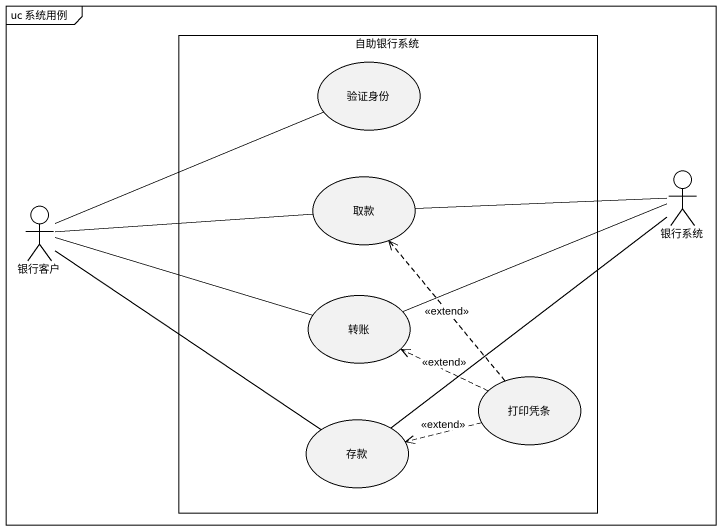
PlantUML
@startuml
mainframe uc 系统用例
rectangle 自助银行系统 {
  usecase 验证身份
  usecase 取款
  usecase 转账
  usecase 打印凭条
  usecase 存款
}
actor 银行系统
actor 银行客户
取款 -right- 银行系统
银行客户 -right- 验证身份
银行客户 -right- 取款
银行客户 -right- 转账
银行客户 -- 存款
转账 -right- 银行系统
打印凭条 .up.> 取款 : <<extend>>
打印凭条 .left.> 转账 : <<extend>>
打印凭条 .left.> 存款 : <<extend>>
存款 -up- 银行系统
@enduml
